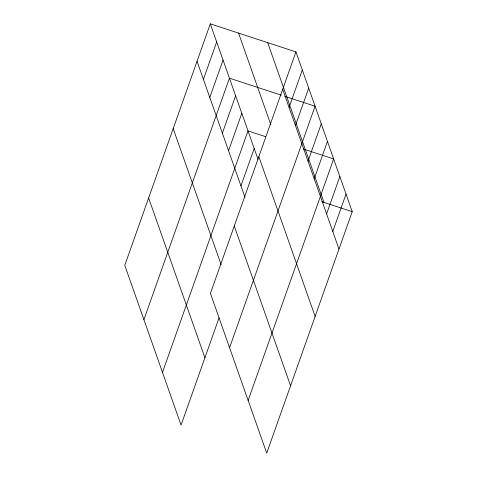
<?xml version="1.0" encoding="UTF-8"?>
<svg xmlns="http://www.w3.org/2000/svg" width="477" height="477" viewBox="0 0 477 477"><rect width="100%" height="100%" fill="white"/><g stroke="black" fill="none" stroke-linecap="round" stroke-linejoin="round"><path stroke-width="0.72" d="M295.937 51.898L210.423 293.373L266.709 453.15L352.223 211.675L295.937 51.898L210.291 23.85L124.777 265.325L181.063 425.102L219.062 317.807M203.423 79.361L216.671 41.958M209.802 97.469L223.045 60.066M143.917 319.65L229.425 78.174L281.263 95.15M222.371 133.155L235.62 95.752M228.566 150.726L241.809 113.323M162.49 372.376L248.004 130.901L265.665 136.684M240.951 185.881L254.193 148.478M289.068 107.408L302.317 70.006M295.448 125.517L308.691 88.114M229.562 347.697L315.07 106.222L284.727 96.288M308.017 161.202L321.265 123.799M314.212 178.774L327.455 141.371M248.135 400.424L333.65 158.948L303.306 149.015M326.596 213.929L339.839 176.526M332.785 231.5L346.028 194.097M321.88 201.741L352.223 211.675M267.675 42.644L323.961 202.421M282.688 89.3L338.974 249.077M238.554 33.104L270.787 124.61M258.844 156.647L315.13 316.424M210.291 23.85L258.003 159.294M197.043 61.253L244.999 197.371M234.273 226.026L290.559 385.804M173.199 128.599L221.149 264.717M148.627 197.979L204.913 357.756"/></g></svg>
